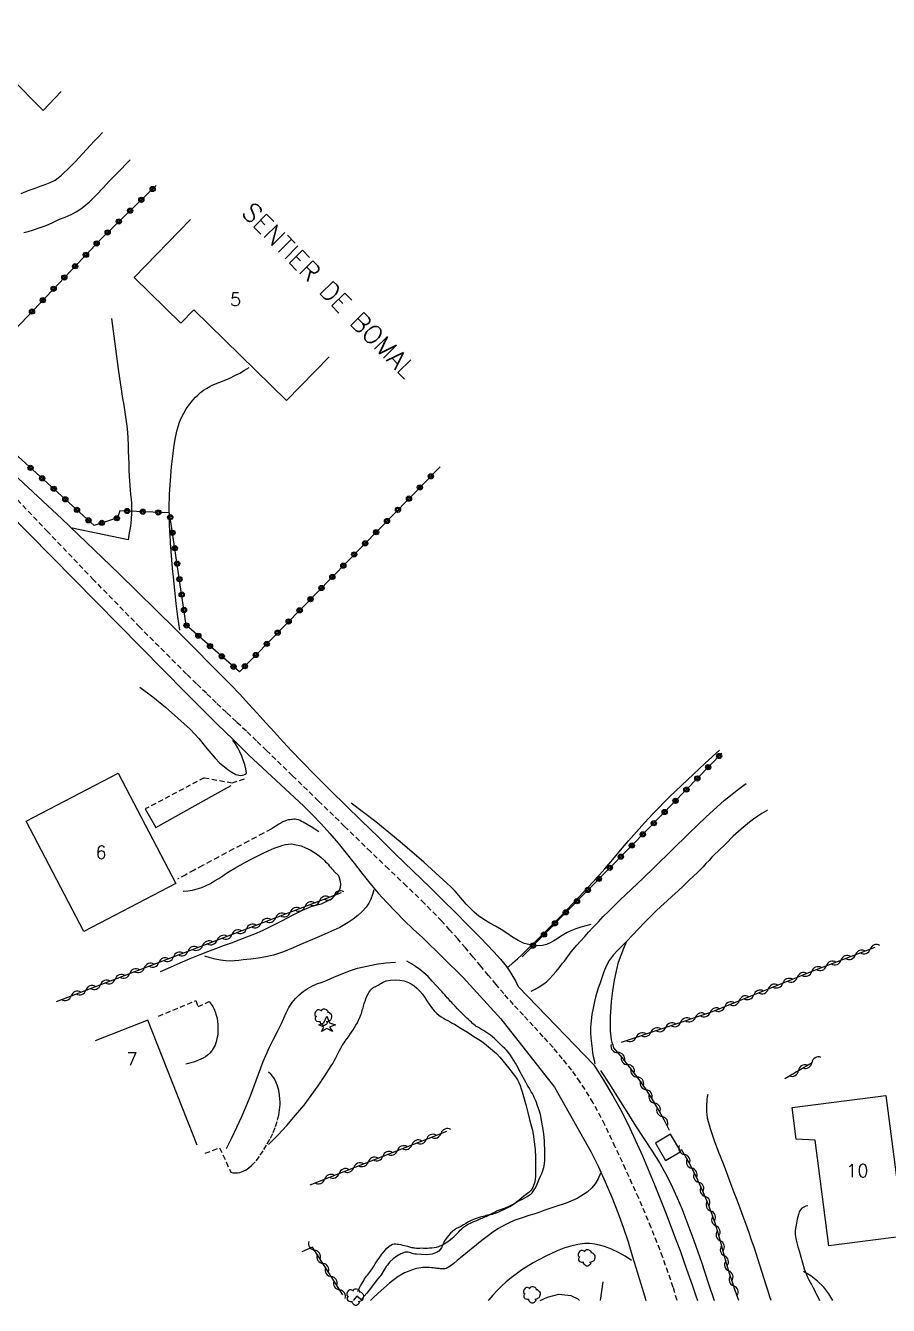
# Model space of a CAD drawing. Header units: millimetres. Extents: x 182998 to 184000, y 151998 to 153001.
# Drawn here: x 183396.8 to 183479.6, y 151999.5 to 152122.3 of the extents above; entities that cross this region are included whole.
import ezdxf
from ezdxf.enums import TextEntityAlignment as Align

# ---------------------------------------------------------------- set-up
doc = ezdxf.new("R2010")
doc.units = ezdxf.units.MM
doc.linetypes.add('DASHED', pattern=[0.75, 0.5, -0.25])
doc.layers.get('0').update_dxf_attribs({"linetype": 'CONTINUOUS'})
for name, color, linetype in [('W0001', 6, 'DASHED'), ('W0008', 7, 'CONTINUOUS'), ('W0017', 7, 'CONTINUOUS'), ('W0101', 7, 'CONTINUOUS'), ('W0105', 7, 'CONTINUOUS'), ('W0112', 1, 'DASHED'), ('W0211', 2, 'CONTINUOUS'), ('W0214', 2, 'CONTINUOUS'), ('W0300', 7, 'CONTINUOUS'), ('W0303', 7, 'CONTINUOUS'), ('W0310', 3, 'CONTINUOUS'), ('W0323', 7, 'CONTINUOUS'), ('W0330', 7, 'CONTINUOUS'), ('W0989', 7, 'CONTINUOUS'), ('W0991', 7, 'CONTINUOUS')]:
    doc.layers.add(name, color=color, linetype=linetype)
doc.styles.get("Standard").update_dxf_attribs({"font": 'romans.shx', "width": 0.85})

# ---------------------------------------------------------------- blocks, each defined once
blk = doc.blocks.new('T300')
for p, q in [((-0.8, 0.51), (-0.86, 0.34)), ((-0.86, 0.34), (-0.86, 0.17)), ((-0.86, 0.17), (-0.74, 0.06)), ((-0.69, 0.63), (-0.8, 0.51)), ((-0.8, -0.06), (-0.74, 0.06)), ((-0.74, 0.06), (-0.69, 0.11)), ((-0.57, 0.69), (-0.69, 0.63)), ((-0.46, 0.69), (-0.57, 0.69)), ((-0.29, 0.63), (-0.46, 0.69)), ((-0.29, 0.63), (-0.17, 0.74)), ((-0.23, 0.57), (-0.29, 0.63)), ((-0.17, 0.74), (-0.06, 0.8)), ((-0.06, 0.8), (0.06, 0.8)), ((0.06, 0.8), (0.23, 0.74)), ((0.23, 0.74), (0.34, 0.63)), ((0.34, 0.63), (0.4, 0.51)), ((0.46, 0.46), (0.34, 0.46)), ((0.4, 0.51), (0.4, 0.46)), ((0.57, 0.4), (0.46, 0.46)), ((0.57, 0.4), (0.69, 0.29)), ((0.69, 0.29), (0.74, 0.17)), ((0.74, 0.06), (0.69, -0.17)), ((0.74, 0.17), (0.74, 0.06)), ((-0.8, -0.17), (-0.8, -0.06)), ((-0.8, -0.23), (-0.8, -0.17)), ((-0.74, -0.34), (-0.8, -0.23)), ((-0.69, -0.4), (-0.74, -0.34)), ((-0.51, -0.46), (-0.69, -0.4)), ((-0.4, -0.46), (-0.51, -0.46)), ((-0.4, -0.46), (-0.34, -0.46)), ((-0.34, -0.46), (-0.34, -0.4)), ((-0.34, -0.51), (-0.34, -0.46)), ((-0.29, -0.63), (-0.34, -0.51)), ((-0.17, -0.74), (-0.29, -0.63)), ((-0.06, -0.8), (-0.17, -0.74)), ((0.06, -0.8), (-0.06, -0.8)), ((0.17, -0.74), (0.06, -0.8)), ((0.23, -0.69), (0.17, -0.74)), ((0.29, -0.46), (0.23, -0.46)), ((0.29, -0.63), (0.23, -0.69)), ((0.46, -0.4), (0.29, -0.46)), ((0.34, -0.51), (0.29, -0.63)), ((0.34, -0.51), (0.34, -0.46)), ((0.57, -0.34), (0.46, -0.4)), ((0.63, -0.29), (0.57, -0.34)), ((0.69, -0.17), (0.63, -0.29))]:
    blk.add_line(p, q)
blk = doc.blocks.new('T303')
for p, q in [((-0.77, 0), (-0.28, 0.21)), ((-0.28, -0.21), (-0.77, 0)), ((-0.28, 0.21), (0, 0.83)), ((0, 0.83), (0.28, 0.21)), ((0.28, 0.21), (0.83, 0)), ((0.83, 0), (0.28, -0.21)), ((-0.49, -0.63), (-0.28, -0.21)), ((0, -0.35), (-0.49, -0.63)), ((0.56, -0.63), (0, -0.35)), ((0.28, -0.21), (0.56, -0.63))]:
    blk.add_line(p, q)
blk = doc.blocks.new('t310o')
at = {"color": 0, "linetype": 'Continuous'}
for centre, start, end in [((-0.5, 0.38), 216.8699, 323.1304), ((0.5, -0.37), 36.8699, 143.1303)]:
    blk.add_arc(centre, 0.625, start, end, dxfattribs=at)
blk = doc.blocks.new('t323o')
at = {"color": 0, "linetype": 'Continuous'}
for radius in [0.25, 0.15]:
    blk.add_circle((0, 0), radius, dxfattribs=at)

msp = doc.modelspace()

# ---------------------------------------------------------------- linework, layer by layer
at = {"layer": 'W0001'}
msp.add_lwpolyline([(183459.31, 152000), (183458.94, 152001.24), (183457.94, 152004.13), (183456.83, 152006.98), (183455.63, 152009.8), (183454.37, 152012.59), (183453.38, 152014.72), (183452.37, 152016.86), (183451.26, 152018.95), (183450.02, 152020.96), (183449.2, 152022.1), (183448.32, 152023.2), (183447.41, 152024.27), (183446.47, 152025.31), (183445.51, 152026.34), (183444.56, 152027.36), (183443.61, 152028.39), (183442.69, 152029.44), (183441.95, 152030.31), (183441.21, 152031.19), (183440.48, 152032.07), (183439.75, 152032.95), (183439.01, 152033.82), (183438.27, 152034.69), (183437.51, 152035.54), (183436.74, 152036.39), (183435.07, 152038.1), (183433.36, 152039.76), (183431.63, 152041.4), (183429.91, 152043.05), (183427.41, 152045.49), (183424.91, 152047.92), (183422.41, 152050.35), (183419.91, 152052.78), (183418.95, 152053.69), (183417.99, 152054.61), (183417.03, 152055.52), (183416.07, 152056.43), (183415.1, 152057.34), (183414.15, 152058.26), (183413.19, 152059.18), (183412.25, 152060.1), (183407.76, 152064.6), (183403.33, 152069.15), (183398.94, 152073.74), (183394.56, 152078.34)], dxfattribs=at)
at = {"layer": 'W0008'}
for points in [[(183365.74, 152104.07), (183377.81, 152093.17), (183412.19, 152058.31)], [(183394.73, 152080.16), (183400.27, 152074.99), (183405.75, 152069.75), (183411.15, 152064.44), (183416.49, 152059.06), (183417.35, 152058.17), (183418.19, 152057.26), (183419.03, 152056.35), (183419.86, 152055.44), (183420.69, 152054.52), (183421.52, 152053.61), (183422.36, 152052.71), (183423.21, 152051.81), (183424.64, 152050.35), (183426.09, 152048.91), (183427.54, 152047.48), (183429, 152046.05), (183429.82, 152045.25), (183430.65, 152044.44), (183431.47, 152043.64), (183432.3, 152042.83), (183433.13, 152042.03), (183433.96, 152041.22), (183434.79, 152040.42), (183435.61, 152039.61), (183436.82, 152038.41), (183438.04, 152037.22), (183439.24, 152036.01), (183440.43, 152034.79), (183441.08, 152034.12), (183441.73, 152033.45), (183442.35, 152032.76), (183442.94, 152032.03), (183443.26, 152031.57), (183443.55, 152031.1), (183443.82, 152030.61), (183444.07, 152030.11)], [(183412.19, 152058.31), (183413.69, 152056.81), (183415.19, 152055.31), (183416.71, 152053.82), (183418.22, 152052.33), (183419.09, 152051.51), (183419.97, 152050.69), (183420.85, 152049.88), (183421.73, 152049.07), (183422.61, 152048.26), (183423.48, 152047.43), (183424.34, 152046.59), (183425.17, 152045.72), (183425.99, 152044.81), (183426.78, 152043.87), (183427.55, 152042.92), (183428.31, 152041.95), (183429.07, 152040.99), (183429.84, 152040.03), (183430.63, 152039.09), (183431.45, 152038.18), (183432.28, 152037.31), (183433.13, 152036.46), (183434, 152035.64), (183434.89, 152034.84)], [(183434.89, 152034.84), (183438.78, 152030.99), (183442.4, 152027.02), (183447.54, 152020.48), (183451.06, 152014.24)], [(183444.07, 152030.11), (183451.31, 152022.61)], [(183451.31, 152022.61), (183452.25, 152021.13), (183453.14, 152019.62), (183453.99, 152018.09), (183454.78, 152016.52), (183456, 152013.88), (183457.12, 152011.19), (183458.18, 152008.47), (183459.22, 152005.75), (183459.62, 152004.7), (183460, 152003.63), (183460.38, 152002.57), (183460.75, 152001.5), (183461.12, 152000.44), (183461.27, 152000)], [(183451.06, 152014.24), (183451.76, 152012.82), (183452.42, 152011.38), (183453.04, 152009.92), (183453.63, 152008.45), (183454.13, 152007.04), (183454.6, 152005.62), (183455.04, 152004.18), (183455.47, 152002.75), (183456.17, 152000.44), (183456.3, 152000)]]:
    msp.add_lwpolyline(points, dxfattribs=at)
at = {"layer": 'W0017'}
for points in [[(183396.39, 152106.23), (183397.06, 152106.49), (183397.73, 152106.74), (183398.21, 152106.91), (183398.69, 152107.08), (183399.17, 152107.27), (183399.63, 152107.51), (183399.94, 152107.73), (183400.23, 152107.98), (183400.51, 152108.24), (183400.78, 152108.5), (183401.17, 152108.88), (183401.55, 152109.26), (183401.92, 152109.65), (183402.29, 152110.05), (183402.65, 152110.44), (183403.02, 152110.84), (183403.39, 152111.23), (183403.76, 152111.62), (183404.19, 152112.06)], [(183400.04, 152103.74), (183400.61, 152103.95), (183401.17, 152104.21), (183401.71, 152104.5), (183402.22, 152104.84), (183402.94, 152105.43), (183403.6, 152106.08), (183404.23, 152106.76), (183404.86, 152107.43), (183405.4, 152107.97), (183405.93, 152108.51), (183406.46, 152109.06), (183406.84, 152109.44)], [(183396.62, 152102.47), (183397.04, 152102.57), (183397.45, 152102.69), (183398.11, 152102.91), (183398.77, 152103.16), (183399.41, 152103.44), (183400.04, 152103.74)], [(183405.05, 152094.21), (183405.27, 152092.51), (183405.49, 152090.82), (183405.72, 152089.12), (183405.96, 152087.43), (183406.03, 152086.99), (183406.11, 152086.55), (183406.18, 152086.11), (183406.26, 152085.67), (183406.33, 152085.23), (183406.4, 152084.79), (183406.46, 152084.35), (183406.52, 152083.9), (183406.57, 152083.3), (183406.61, 152082.7), (183406.63, 152082.1), (183406.65, 152081.49), (183406.67, 152080.89), (183406.69, 152080.29), (183406.71, 152079.69), (183406.74, 152079.08), (183406.76, 152078.65), (183406.8, 152078.21), (183406.84, 152077.77), (183406.88, 152077.34), (183406.92, 152076.9), (183406.95, 152076.46), (183406.96, 152076.02), (183406.96, 152075.58), (183406.92, 152074.93), (183406.85, 152074.28), (183406.75, 152073.64), (183406.63, 152072.99)], [(183411.61, 152064.32), (183411.42, 152065.59), (183411.25, 152066.86), (183411.11, 152068.14), (183410.98, 152069.41), (183410.9, 152070.24), (183410.83, 152071.06), (183410.77, 152071.89), (183410.71, 152072.71), (183410.66, 152073.54), (183410.62, 152074.37), (183410.6, 152075.2), (183410.59, 152076.03), (183410.62, 152077.35), (183410.69, 152078.68), (183410.8, 152080), (183410.95, 152081.31), (183411.05, 152082.06), (183411.17, 152082.8), (183411.33, 152083.54), (183411.56, 152084.26), (183411.75, 152084.71), (183411.97, 152085.13), (183412.22, 152085.54), (183412.49, 152085.94), (183412.68, 152086.19), (183412.88, 152086.43), (183413.09, 152086.66), (183413.32, 152086.88), (183413.59, 152087.11), (183413.87, 152087.33), (183414.17, 152087.52), (183414.48, 152087.71), (183414.71, 152087.83), (183414.95, 152087.93), (183415.19, 152088.03), (183415.44, 152088.12), (183415.68, 152088.21), (183415.93, 152088.3), (183416.17, 152088.4), (183416.4, 152088.5), (183416.88, 152088.74), (183417.34, 152088.99), (183417.8, 152089.25), (183418.25, 152089.52)], [(183406.63, 152072.99), (183401.28, 152074.1)], [(183445.31, 152029.69), (183445.69, 152029.87), (183446.07, 152030.08), (183446.43, 152030.31), (183446.77, 152030.57), (183447.1, 152030.88), (183447.4, 152031.22), (183447.69, 152031.57), (183447.98, 152031.92), (183448.15, 152032.14), (183448.32, 152032.35), (183448.49, 152032.57), (183448.65, 152032.79), (183448.82, 152033.01), (183448.98, 152033.23), (183449.15, 152033.45), (183449.33, 152033.66), (183449.69, 152034.09), (183450.06, 152034.51), (183450.44, 152034.93), (183450.81, 152035.34), (183451.28, 152035.84), (183451.76, 152036.34), (183452.23, 152036.83), (183452.72, 152037.32), (183453.81, 152038.4), (183454.92, 152039.47), (183456.04, 152040.53), (183457.15, 152041.59), (183458.8, 152043.2), (183460.44, 152044.82), (183462.1, 152046.42), (183463.82, 152047.96), (183464.43, 152048.46), (183465.06, 152048.95), (183465.7, 152049.43), (183465.95, 152049.6)], [(183467.99, 152047.07), (183467.87, 152046.99), (183467.45, 152046.73), (183467.04, 152046.46), (183466.63, 152046.19), (183466.24, 152045.89), (183465.46, 152045.23), (183464.7, 152044.54), (183463.97, 152043.82), (183463.24, 152043.11), (183462.94, 152042.82), (183462.65, 152042.52), (183462.37, 152042.22), (183462.08, 152041.92), (183461.8, 152041.62), (183461.51, 152041.33), (183461.22, 152041.03), (183460.92, 152040.74), (183460.41, 152040.25), (183459.89, 152039.76), (183459.37, 152039.28), (183458.84, 152038.8), (183458.32, 152038.32), (183457.79, 152037.84), (183457.28, 152037.35), (183456.76, 152036.85), (183456.18, 152036.27), (183455.61, 152035.67), (183455.04, 152035.06), (183454.48, 152034.46), (183454.05, 152034.02), (183453.6, 152033.58), (183453.17, 152033.12), (183452.8, 152032.61), (183452.51, 152032.08), (183452.28, 152031.52), (183452.08, 152030.95), (183451.89, 152030.38), (183451.74, 152029.96), (183451.6, 152029.54), (183451.47, 152029.11), (183451.37, 152028.67), (183451.24, 152028.06), (183451.13, 152027.44), (183451.05, 152026.82), (183451.01, 152026.19), (183451.01, 152025.67), (183451.03, 152025.16), (183451.08, 152024.64), (183451.15, 152024.13), (183451.2, 152023.77), (183451.26, 152023.41), (183451.34, 152023.05), (183451.42, 152022.7)], [(183430.21, 152039.39), (183430.09, 152038.95), (183429.93, 152038.52), (183429.72, 152038.11), (183429.47, 152037.74), (183429.09, 152037.31), (183428.67, 152036.93), (183428.22, 152036.59), (183427.76, 152036.27), (183426.94, 152035.8), (183426.08, 152035.39), (183425.21, 152035.02), (183424.34, 152034.65), (183423.41, 152034.24), (183422.48, 152033.83), (183421.54, 152033.45), (183420.57, 152033.13), (183419.85, 152032.96), (183419.13, 152032.84), (183418.4, 152032.75), (183417.67, 152032.67), (183417.26, 152032.62), (183416.85, 152032.58), (183416.44, 152032.57), (183416.02, 152032.58), (183415.51, 152032.65), (183415, 152032.75), (183414.5, 152032.88), (183414.01, 152033.05)], [(183416.08, 152014.57), (183416.59, 152015.59), (183417.08, 152016.62), (183417.55, 152017.65), (183418.01, 152018.7), (183418.25, 152019.3), (183418.48, 152019.9), (183418.71, 152020.5), (183418.92, 152021.11), (183419.14, 152021.72), (183419.37, 152022.32), (183419.6, 152022.92), (183419.85, 152023.52), (183420.2, 152024.29), (183420.57, 152025.06), (183420.96, 152025.82), (183421.34, 152026.58), (183421.58, 152027.09), (183421.81, 152027.6), (183422.07, 152028.11), (183422.39, 152028.59), (183422.7, 152028.96), (183423.05, 152029.31), (183423.42, 152029.63), (183423.82, 152029.91), (183424.27, 152030.17), (183424.75, 152030.37), (183425.24, 152030.55), (183425.72, 152030.74), (183426.44, 152031.04), (183427.16, 152031.35), (183427.89, 152031.63), (183428.64, 152031.87), (183429.54, 152032.09), (183430.44, 152032.26), (183431.36, 152032.39), (183432.28, 152032.47)], [(183468.34, 152000), (183468.22, 152000.34), (183468.03, 152000.88), (183467.84, 152001.48), (183467.65, 152002.08), (183467.46, 152002.69), (183467.27, 152003.29), (183467.08, 152003.9), (183466.89, 152004.5), (183466.69, 152005.1), (183466.49, 152005.7), (183466.21, 152006.49), (183465.93, 152007.28), (183465.64, 152008.06), (183465.35, 152008.85), (183465.06, 152009.63), (183464.76, 152010.41), (183464.47, 152011.2), (183464.18, 152011.98), (183463.75, 152013.1), (183463.32, 152014.21), (183462.9, 152015.33), (183462.52, 152016.47), (183462.42, 152016.81), (183462.32, 152017.15), (183462.24, 152017.5), (183462.19, 152017.85), (183462.17, 152018.09), (183462.16, 152018.34), (183462.16, 152018.58), (183462.17, 152018.83), (183462.18, 152019.07), (183462.2, 152019.32), (183462.24, 152019.56), (183462.28, 152019.8)], [(183451.97, 152012.2), (183451.74, 152011.68), (183451.45, 152011.2), (183451.09, 152010.76), (183450.68, 152010.38), (183449.71, 152009.77), (183448.65, 152009.33), (183447.57, 152008.99), (183446.52, 152008.62), (183446.05, 152008.44), (183445.57, 152008.29), (183445.09, 152008.14), (183444.62, 152007.99), (183444.14, 152007.83), (183443.66, 152007.66), (183443.2, 152007.46), (183442.74, 152007.24), (183442.17, 152006.91), (183441.62, 152006.54), (183441.09, 152006.15), (183440.58, 152005.74), (183440.07, 152005.33), (183439.56, 152004.91), (183439.05, 152004.5), (183438.53, 152004.1), (183438.21, 152003.83), (183437.89, 152003.54), (183437.54, 152003.28), (183437.15, 152003.08), (183437.01, 152003.05), (183436.86, 152003.04), (183436.72, 152003.05), (183436.57, 152003.05), (183436.47, 152003.06), (183436.37, 152003.07), (183436.26, 152003.08), (183436.16, 152003.09), (183436.06, 152003.1), (183435.95, 152003.12), (183435.85, 152003.13), (183435.75, 152003.14), (183435.54, 152003.15), (183435.32, 152003.16), (183435.11, 152003.17), (183434.89, 152003.16), (183434.71, 152003.14), (183434.53, 152003.11), (183434.35, 152003.07), (183434.18, 152003.03), (183433.83, 152002.91), (183433.49, 152002.79), (183433.15, 152002.64), (183432.83, 152002.47), (183432.54, 152002.29), (183432.26, 152002.08), (183431.99, 152001.87), (183431.73, 152001.65), (183431.18, 152001.18), (183430.64, 152000.71), (183430.12, 152000.22), (183429.89, 152000)], [(183471.86, 152009.09), (183471.66, 152009.04), (183471.47, 152008.96), (183471.29, 152008.85), (183471.15, 152008.7), (183471.02, 152008.49), (183470.94, 152008.26), (183470.89, 152008.02), (183470.84, 152007.79), (183470.76, 152007.43), (183470.7, 152007.07), (183470.65, 152006.7), (183470.65, 152006.33), (183470.7, 152005.93), (183470.79, 152005.53), (183470.9, 152005.15), (183471.01, 152004.76), (183471.17, 152004.19), (183471.33, 152003.61), (183471.51, 152003.04), (183471.73, 152002.48), (183471.83, 152002.23), (183471.95, 152001.99), (183472.07, 152001.75), (183472.2, 152001.52), (183472.33, 152001.29), (183472.45, 152001.05), (183472.57, 152000.82), (183472.69, 152000.58), (183472.83, 152000.28), (183472.96, 152000)], [(183454.92, 152003.83), (183454.32, 152004.24), (183453.68, 152004.61), (183453.02, 152004.92), (183452.33, 152005.17), (183451.87, 152005.3), (183451.41, 152005.4), (183450.94, 152005.45), (183450.46, 152005.45), (183449.77, 152005.37), (183449.1, 152005.22), (183448.45, 152005.01), (183447.81, 152004.76), (183446.64, 152004.23), (183445.51, 152003.62), (183444.42, 152002.93), (183443.38, 152002.17), (183442.91, 152001.79), (183442.47, 152001.37), (183442.05, 152000.94), (183441.64, 152000.5), (183441.24, 152000.05), (183441.19, 152000)]]:
    msp.add_lwpolyline(points, dxfattribs=at)
at = {"layer": 'W0101'}
for points in [[(183398.5, 152114.18), (183392.13, 152120.57), (183393.82, 152122.33)], [(183400.22, 152115.99), (183398.5, 152114.18)], [(183412.63, 152103.71), (183407.21, 152098.16), (183411.7, 152093.76), (183412.95, 152095.04), (183421.84, 152086.35), (183425.94, 152090.54)], [(183413.26, 152014.9), (183408.53, 152026.9), (183403.48, 152024.9)], [(183428.59, 152000.41), (183428.22, 152000)], [(183429.08, 152000), (183428.59, 152000.41)]]:
    msp.add_lwpolyline(points, dxfattribs=at)
for points in [[(183405.69, 152050.6), (183411.23, 152040.02), (183402.4, 152035.4), (183396.86, 152045.98), (183405.69, 152050.6)], [(183473.87, 152005.24), (183472.54, 152015.39), (183470.73, 152015.48), (183470.34, 152018.5), (183479.33, 152019.68), (183481.1, 152006.18), (183473.87, 152005.24)]]:
    msp.add_lwpolyline(points, close=True, dxfattribs=at)
at = {"layer": 'W0105'}
msp.add_lwpolyline([(183408.28, 152047.16), (183409.3, 152045.39), (183414.95, 152048.56), (183416.52, 152049.41)], dxfattribs=at)
msp.add_lwpolyline([(183458.69, 152015.95), (183457.23, 152015.09), (183458.21, 152013.43), (183459.67, 152014.28), (183458.69, 152015.95)], close=True, dxfattribs=at)
at = {"layer": 'W0112'}
for points in [[(183413.93, 152050.16), (183408.28, 152047.16)], [(183413.93, 152050.16), (183416.63, 152049.66), (183418, 152050.13)], [(183424.92, 152044.95), (183424.56, 152045.21), (183424.19, 152045.45), (183423.82, 152045.68), (183423.43, 152045.89), (183423.28, 152045.97), (183423.13, 152046.05), (183422.97, 152046.12), (183422.8, 152046.16), (183422.67, 152046.18), (183422.55, 152046.17), (183422.42, 152046.15), (183422.3, 152046.14), (183422.2, 152046.13), (183422.09, 152046.12), (183421.99, 152046.11), (183421.89, 152046.08), (183421.68, 152046), (183421.48, 152045.91), (183421.28, 152045.8), (183421.1, 152045.69), (183420.91, 152045.57), (183420.72, 152045.45), (183420.54, 152045.34), (183420.35, 152045.23), (183419.63, 152044.84), (183418.91, 152044.46), (183418.19, 152044.08), (183417.47, 152043.7), (183416.75, 152043.32), (183416.03, 152042.94), (183415.31, 152042.55), (183414.59, 152042.17), (183413.78, 152041.73), (183412.97, 152041.29), (183412.17, 152040.85), (183411.37, 152040.41)], [(183409.55, 152027.29), (183413.13, 152028.78), (183413.35, 152028.2), (183414.42, 152028.67)], [(183414.42, 152028.67), (183414.6, 152028.44), (183414.75, 152028.2), (183414.89, 152027.94), (183415, 152027.68), (183415.1, 152027.38), (183415.17, 152027.08), (183415.22, 152026.78), (183415.25, 152026.47), (183415.26, 152026.18), (183415.26, 152025.9), (183415.23, 152025.62), (183415.2, 152025.34), (183415.16, 152025.13), (183415.11, 152024.92), (183415.05, 152024.71), (183414.98, 152024.51), (183414.9, 152024.34), (183414.8, 152024.18), (183414.7, 152024.03), (183414.59, 152023.88), (183414.47, 152023.74), (183414.35, 152023.61), (183414.21, 152023.49), (183414.07, 152023.38), (183413.85, 152023.25), (183413.62, 152023.15), (183413.39, 152023.06), (183413.16, 152022.97), (183412.91, 152022.88), (183412.67, 152022.8), (183412.42, 152022.73), (183412.17, 152022.67)], [(183416.49, 152012.31), (183416.7, 152012.26), (183416.92, 152012.23), (183417.13, 152012.24), (183417.35, 152012.28), (183417.66, 152012.39), (183417.95, 152012.54), (183418.22, 152012.73), (183418.47, 152012.94), (183418.93, 152013.41), (183419.32, 152013.93), (183419.66, 152014.48), (183419.99, 152015.04), (183420.29, 152015.58), (183420.56, 152016.13), (183420.79, 152016.7), (183420.98, 152017.29), (183421.04, 152017.54), (183421.1, 152017.79), (183421.14, 152018.04), (183421.17, 152018.29), (183421.2, 152018.54), (183421.21, 152018.8), (183421.21, 152019.05), (183421.2, 152019.31), (183421.16, 152019.74), (183421.09, 152020.16), (183420.98, 152020.58), (183420.82, 152020.99), (183420.68, 152021.25), (183420.51, 152021.49), (183420.32, 152021.72), (183420.1, 152021.92)], [(183414.03, 152014.12), (183415.42, 152014.65), (183416.49, 152012.31)]]:
    msp.add_lwpolyline(points, dxfattribs=at)
at = {"layer": 'W0211'}
for points in [[(183407.76, 152058.86), (183409.01, 152057.91), (183410.23, 152056.92), (183411.42, 152055.88), (183412.58, 152054.81), (183413.01, 152054.38), (183413.41, 152053.92), (183413.8, 152053.45), (183414.18, 152052.97), (183414.57, 152052.5), (183414.98, 152052.04), (183415.41, 152051.6), (183415.88, 152051.21), (183416.22, 152050.94), (183416.58, 152050.68), (183416.98, 152050.48), (183417.43, 152050.38), (183417.59, 152050.39), (183417.74, 152050.43), (183417.88, 152050.5), (183418, 152050.6)], [(183451.04, 152036.06), (183450.54, 152035.95), (183450.06, 152035.81), (183449.58, 152035.66), (183449.11, 152035.48), (183448.76, 152035.32), (183448.44, 152035.13), (183448.12, 152034.92), (183447.81, 152034.71), (183447.48, 152034.51), (183447.14, 152034.32), (183446.78, 152034.17), (183446.41, 152034.07), (183445.96, 152034.03), (183445.51, 152034.06), (183445.07, 152034.14), (183444.64, 152034.26), (183444.05, 152034.53), (183443.5, 152034.87), (183442.97, 152035.24), (183442.44, 152035.59), (183441.89, 152035.9), (183441.33, 152036.21), (183440.78, 152036.54), (183440.26, 152036.91), (183439.85, 152037.27), (183439.45, 152037.65), (183439.08, 152038.04), (183438.72, 152038.45), (183438.36, 152038.86), (183438, 152039.27), (183437.62, 152039.67), (183437.23, 152040.05), (183435.01, 152042.06), (183432.74, 152044.02), (183430.41, 152045.91), (183428.03, 152047.73)], [(183411.92, 152039.28), (183412.37, 152039.31), (183412.83, 152039.38), (183413.27, 152039.49), (183413.71, 152039.63), (183414.13, 152039.82), (183414.54, 152040.02), (183414.94, 152040.26), (183415.33, 152040.5), (183415.71, 152040.75), (183416.09, 152041), (183416.48, 152041.25), (183416.88, 152041.48), (183417.39, 152041.77), (183417.91, 152042.06), (183418.44, 152042.34), (183418.97, 152042.61), (183419.52, 152042.88), (183420.08, 152043.15), (183420.64, 152043.4), (183421.23, 152043.6), (183421.49, 152043.68), (183421.75, 152043.75), (183422.03, 152043.79), (183422.3, 152043.8), (183422.77, 152043.73), (183423.23, 152043.61), (183423.67, 152043.44), (183424.09, 152043.24), (183424.47, 152043.03), (183424.82, 152042.78), (183425.15, 152042.51), (183425.47, 152042.23), (183425.59, 152042.1), (183425.71, 152041.98), (183425.83, 152041.85), (183425.94, 152041.71), (183426.05, 152041.58), (183426.15, 152041.44), (183426.27, 152041.31), (183426.38, 152041.18), (183426.44, 152041.12), (183426.5, 152041.06), (183426.57, 152041.01), (183426.63, 152040.96), (183426.7, 152040.9), (183426.76, 152040.83), (183426.81, 152040.76), (183426.85, 152040.68), (183426.96, 152040.34), (183427.02, 152039.98), (183426.99, 152039.61), (183426.85, 152039.25), (183426.12, 152038.5), (183425.15, 152038.04), (183424.18, 152037.76), (183423.32, 152037.43), (183422.37, 152036.93), (183421.42, 152036.43), (183420.47, 152035.94), (183419.49, 152035.48), (183418.76, 152035.16), (183418.01, 152034.86), (183417.26, 152034.57), (183416.51, 152034.29), (183415.76, 152034.02), (183415.01, 152033.74), (183414.26, 152033.46), (183413.52, 152033.16), (183412.56, 152032.77), (183411.61, 152032.36), (183410.66, 152031.95), (183409.71, 152031.54)], [(183453.24, 152024.24), (183453.16, 152024.49), (183453.09, 152024.75), (183453.03, 152025.02), (183452.99, 152025.28), (183452.96, 152025.58), (183452.93, 152025.87), (183452.92, 152026.16), (183452.91, 152026.45), (183452.91, 152026.75), (183452.91, 152027.04), (183452.92, 152027.33), (183452.94, 152027.63), (183453.01, 152028.67), (183453.13, 152029.7), (183453.29, 152030.74), (183453.51, 152031.76), (183453.7, 152032.45), (183453.93, 152033.13), (183454.19, 152033.8), (183454.48, 152034.46)], [(183420.1, 152014.95), (183421, 152015.86), (183421.87, 152016.8), (183422.71, 152017.77), (183423.52, 152018.75), (183424.21, 152019.66), (183424.88, 152020.59), (183425.52, 152021.54), (183426.13, 152022.5), (183426.27, 152022.74), (183426.41, 152022.98), (183426.53, 152023.23), (183426.66, 152023.48), (183426.78, 152023.73), (183426.91, 152023.97), (183427.04, 152024.22), (183427.18, 152024.46), (183427.27, 152024.6), (183427.36, 152024.73), (183427.45, 152024.87), (183427.55, 152025), (183427.64, 152025.13), (183427.74, 152025.26), (183427.83, 152025.4), (183427.92, 152025.53), (183428.07, 152025.75), (183428.22, 152025.97), (183428.37, 152026.19), (183428.5, 152026.41), (183428.63, 152026.65), (183428.75, 152026.9), (183428.87, 152027.15), (183428.97, 152027.4), (183429.02, 152027.54), (183429.06, 152027.67), (183429.1, 152027.81), (183429.14, 152027.94), (183429.18, 152028.08), (183429.22, 152028.21), (183429.26, 152028.35), (183429.3, 152028.48), (183429.38, 152028.72), (183429.46, 152028.95), (183429.55, 152029.19), (183429.66, 152029.42), (183429.74, 152029.56), (183429.83, 152029.69), (183429.93, 152029.82), (183430.04, 152029.94), (183430.1, 152029.98), (183430.15, 152030.02), (183430.21, 152030.05), (183430.27, 152030.08), (183430.33, 152030.1), (183430.39, 152030.13), (183430.45, 152030.16), (183430.51, 152030.19), (183430.62, 152030.25), (183430.73, 152030.31), (183430.83, 152030.38), (183430.94, 152030.45), (183431.04, 152030.51), (183431.16, 152030.57), (183431.27, 152030.62), (183431.39, 152030.66), (183431.82, 152030.74), (183432.26, 152030.76), (183432.7, 152030.74), (183433.13, 152030.66), (183433.46, 152030.54), (183433.78, 152030.38), (183434.07, 152030.18), (183434.34, 152029.97), (183434.62, 152029.69), (183434.87, 152029.39), (183435.1, 152029.07), (183435.31, 152028.74), (183435.52, 152028.42), (183435.75, 152028.1), (183435.99, 152027.79), (183436.27, 152027.52), (183436.46, 152027.36), (183436.67, 152027.22), (183436.88, 152027.09), (183437.09, 152026.97), (183437.31, 152026.85), (183437.52, 152026.74), (183437.74, 152026.62), (183437.95, 152026.5), (183438.58, 152026.11), (183439.2, 152025.73), (183439.82, 152025.34), (183440.43, 152024.93), (183440.83, 152024.64), (183441.22, 152024.34), (183441.61, 152024.02), (183441.97, 152023.69), (183442.29, 152023.35), (183442.59, 152023), (183442.87, 152022.64), (183443.16, 152022.28), (183443.37, 152022.02), (183443.59, 152021.75), (183443.8, 152021.47), (183443.98, 152021.18), (183444.13, 152020.9), (183444.25, 152020.61), (183444.35, 152020.32), (183444.45, 152020.02), (183444.65, 152019.36), (183444.82, 152018.69), (183444.98, 152018.02), (183445.14, 152017.35), (183445.24, 152017), (183445.34, 152016.65), (183445.43, 152016.3), (183445.5, 152015.95), (183445.6, 152015.22), (183445.68, 152014.49), (183445.72, 152013.76), (183445.72, 152013.03), (183445.72, 152012.49), (183445.72, 152011.94), (183445.65, 152011.38), (183445.47, 152010.85), (183445.3, 152010.59), (183445.07, 152010.37), (183444.82, 152010.18), (183444.59, 152010), (183444.38, 152009.81), (183444.16, 152009.62), (183443.94, 152009.45), (183443.71, 152009.28), (183443.52, 152009.15), (183443.32, 152009.03), (183443.11, 152008.92), (183442.91, 152008.81), (183442.65, 152008.68), (183442.38, 152008.56), (183442.11, 152008.44), (183441.84, 152008.34), (183441.7, 152008.3), (183441.56, 152008.26), (183441.41, 152008.23), (183441.27, 152008.2), (183441.13, 152008.17), (183440.99, 152008.14), (183440.85, 152008.1), (183440.71, 152008.07), (183440.41, 152007.98), (183440.12, 152007.89), (183439.83, 152007.8), (183439.55, 152007.68), (183439.29, 152007.55), (183439.05, 152007.4), (183438.8, 152007.25), (183438.56, 152007.1), (183438.36, 152006.99), (183438.15, 152006.89), (183437.95, 152006.77), (183437.76, 152006.63), (183437.57, 152006.46), (183437.4, 152006.27), (183437.25, 152006.07), (183437.1, 152005.86), (183437, 152005.71), (183436.92, 152005.55), (183436.84, 152005.38), (183436.77, 152005.22), (183436.69, 152005.05), (183436.58, 152004.89), (183436.45, 152004.74), (183436.3, 152004.62), (183435.81, 152004.43), (183435.28, 152004.37), (183434.77, 152004.4), (183434.29, 152004.43), (183434.15, 152004.45), (183434.02, 152004.48), (183433.89, 152004.52), (183433.76, 152004.56), (183433.63, 152004.6), (183433.5, 152004.63), (183433.35, 152004.64), (183433.21, 152004.62), (183432.79, 152004.48), (183432.41, 152004.25), (183432.07, 152003.98), (183431.75, 152003.69), (183431.62, 152003.55), (183431.51, 152003.4), (183431.4, 152003.25), (183431.3, 152003.09), (183431.2, 152002.94), (183431.11, 152002.78), (183431.01, 152002.62), (183430.9, 152002.47), (183430.45, 152001.88), (183430, 152001.29), (183429.53, 152000.71), (183429.05, 152000.14)], [(183474.24, 152000), (183473.88, 152000.63), (183473.37, 152001.28), (183472.79, 152001.86), (183472.14, 152002.35), (183471.44, 152002.77)], [(183446.18, 152000), (183446.86, 152000.3), (183447.97, 152000.59), (183449.11, 152000.49), (183449.8, 152000.14), (183449.94, 152000)]]:
    msp.add_lwpolyline(points, dxfattribs=at)
at = {"layer": 'W0214'}
for points in [[(183418, 152050.6), (183417.92, 152051.01), (183417.82, 152051.43), (183417.69, 152051.83), (183417.54, 152052.22), (183417.36, 152052.63), (183417.15, 152053.02), (183416.93, 152053.4), (183416.68, 152053.77)], [(183451.97, 152022.06), (183452.82, 152020.74), (183453.66, 152019.42), (183454.5, 152018.1), (183455.33, 152016.77), (183456.12, 152015.55), (183456.91, 152014.34), (183457.68, 152013.11), (183458.39, 152011.84), (183458.88, 152010.85), (183459.33, 152009.84), (183459.75, 152008.82), (183460.15, 152007.79), (183460.92, 152005.74), (183461.64, 152003.66), (183462.33, 152001.58), (183462.86, 152000)]]:
    msp.add_lwpolyline(points, dxfattribs=at)
at = {"layer": 'W0300'}
for points in [[(183428.67, 152000.85), (183428.79, 152001.14), (183428.93, 152001.4), (183429.09, 152001.66), (183429.25, 152001.92), (183429.33, 152002.06), (183429.42, 152002.19), (183429.51, 152002.32), (183429.61, 152002.44), (183429.71, 152002.56), (183429.8, 152002.69), (183429.9, 152002.81), (183429.99, 152002.94), (183430.12, 152003.13), (183430.23, 152003.32), (183430.35, 152003.51), (183430.47, 152003.7), (183430.59, 152003.89), (183430.71, 152004.07), (183430.84, 152004.25), (183430.98, 152004.43), (183431.2, 152004.7), (183431.42, 152004.97), (183431.69, 152005.21), (183432, 152005.39), (183432.15, 152005.43), (183432.31, 152005.43), (183432.46, 152005.41), (183432.61, 152005.39), (183432.79, 152005.36), (183432.97, 152005.32), (183433.15, 152005.27), (183433.32, 152005.23), (183433.43, 152005.2), (183433.53, 152005.18), (183433.63, 152005.15), (183433.73, 152005.12), (183433.84, 152005.09), (183433.94, 152005.07), (183434.04, 152005.05), (183434.15, 152005.04), (183434.31, 152005.03), (183434.47, 152005.03), (183434.63, 152005.03), (183434.78, 152005.04), (183434.98, 152005.03), (183435.17, 152005.03), (183435.36, 152005.03), (183435.55, 152005.04), (183435.78, 152005.05), (183436, 152005.07), (183436.22, 152005.11), (183436.44, 152005.17), (183436.79, 152005.33), (183437.12, 152005.53), (183437.43, 152005.75), (183437.73, 152005.97), (183437.9, 152006.11), (183438.06, 152006.26), (183438.21, 152006.42), (183438.36, 152006.57), (183438.5, 152006.73), (183438.66, 152006.88), (183438.82, 152007.03), (183439, 152007.16), (183439.26, 152007.31), (183439.54, 152007.44), (183439.82, 152007.56), (183440.1, 152007.68), (183440.23, 152007.74), (183440.35, 152007.79), (183440.48, 152007.85), (183440.61, 152007.9), (183440.74, 152007.95), (183440.87, 152008.01), (183440.99, 152008.06), (183441.12, 152008.12), (183441.24, 152008.18), (183441.36, 152008.24), (183441.48, 152008.31), (183441.6, 152008.37), (183441.72, 152008.44), (183441.84, 152008.5), (183441.96, 152008.56), (183442.08, 152008.62), (183442.18, 152008.66), (183442.27, 152008.69), (183442.37, 152008.72), (183442.47, 152008.76), (183442.57, 152008.79), (183442.66, 152008.82), (183442.76, 152008.85), (183442.85, 152008.89), (183443.21, 152009.06), (183443.57, 152009.24), (183443.91, 152009.42), (183444.26, 152009.61), (183444.48, 152009.73), (183444.69, 152009.84), (183444.91, 152009.97), (183445.11, 152010.11), (183445.21, 152010.17), (183445.3, 152010.24), (183445.39, 152010.32), (183445.47, 152010.41), (183445.66, 152010.7), (183445.81, 152011.01), (183445.95, 152011.33), (183446.08, 152011.65), (183446.2, 152011.92), (183446.33, 152012.18), (183446.44, 152012.46), (183446.52, 152012.75), (183446.58, 152013.11), (183446.61, 152013.48), (183446.63, 152013.85), (183446.63, 152014.21), (183446.62, 152014.58), (183446.6, 152014.94), (183446.57, 152015.31), (183446.55, 152015.67), (183446.49, 152016.22), (183446.41, 152016.77), (183446.31, 152017.31), (183446.19, 152017.85), (183446.07, 152018.26), (183445.93, 152018.67), (183445.78, 152019.08), (183445.61, 152019.47), (183445.52, 152019.66), (183445.42, 152019.85), (183445.32, 152020.03), (183445.21, 152020.21), (183445.1, 152020.39), (183444.99, 152020.57), (183444.89, 152020.75), (183444.78, 152020.93), (183444.66, 152021.16), (183444.53, 152021.39), (183444.41, 152021.63), (183444.29, 152021.86), (183444.17, 152022.09), (183444.05, 152022.32), (183443.92, 152022.55), (183443.79, 152022.78), (183443.64, 152023.03), (183443.49, 152023.28), (183443.33, 152023.53), (183443.16, 152023.77), (183442.97, 152023.98), (183442.77, 152024.18), (183442.56, 152024.37), (183442.36, 152024.57), (183442.17, 152024.76), (183441.98, 152024.95), (183441.79, 152025.13), (183441.59, 152025.31), (183441.41, 152025.45), (183441.22, 152025.58), (183441.03, 152025.71), (183440.84, 152025.83), (183440.74, 152025.9), (183440.64, 152025.95), (183440.54, 152026.01), (183440.44, 152026.07), (183440.34, 152026.12), (183440.24, 152026.18), (183440.14, 152026.24), (183440.04, 152026.3), (183439.92, 152026.39), (183439.8, 152026.49), (183439.69, 152026.59), (183439.58, 152026.69), (183439.43, 152026.82), (183439.28, 152026.95), (183439.14, 152027.08), (183439, 152027.21), (183438.74, 152027.46), (183438.5, 152027.72), (183438.25, 152027.97), (183438.01, 152028.23), (183437.9, 152028.35), (183437.79, 152028.46), (183437.68, 152028.58), (183437.58, 152028.7), (183437.47, 152028.82), (183437.36, 152028.93), (183437.26, 152029.05), (183437.15, 152029.17), (183437.01, 152029.33), (183436.86, 152029.49), (183436.72, 152029.64), (183436.57, 152029.8), (183436.19, 152030.22), (183435.81, 152030.65), (183435.42, 152031.07), (183435, 152031.45), (183434.62, 152031.76), (183434.22, 152032.05), (183433.81, 152032.31), (183433.38, 152032.56)], [(183452.19, 152001.79), (183451.92, 152000)]]:
    msp.add_lwpolyline(points, dxfattribs=at)
at = {"layer": 'W0310'}
for points in [[(183399.78, 152028.68), (183427.12, 152039.14)], [(183453.96, 152024.79), (183462.55, 152027.65), (183472.44, 152031.65), (183478.31, 152033.89)], [(183458.58, 152016.3), (183458.06, 152017.34), (183457.5, 152018.35), (183456.9, 152019.35), (183456.27, 152020.33), (183455.56, 152021.34), (183454.82, 152022.33), (183454.05, 152023.3), (183453.24, 152024.24)], [(183469.66, 152021.29), (183472.28, 152022.83)], [(183424.09, 152011.1), (183437.21, 152016.25)], [(183465.24, 152000), (183465.15, 152000.24), (183464.89, 152000.94), (183464.65, 152001.65), (183464.34, 152002.58), (183464.06, 152003.53), (183463.79, 152004.47), (183463.53, 152005.42), (183463.27, 152006.37), (183462.98, 152007.31), (183462.67, 152008.25), (183462.33, 152009.17), (183461.76, 152010.54), (183461.14, 152011.88), (183460.47, 152013.2), (183459.74, 152014.49)], [(183427.24, 152000.55), (183424.34, 152005.12), (183423.29, 152004.66)]]:
    msp.add_lwpolyline(points, dxfattribs=at)
at = {"layer": 'W0323'}
for points in [[(183409.33, 152106.98), (183404.15, 152101.97), (183389.16, 152086.19)], [(183436.58, 152080), (183417.32, 152060.32), (183412.22, 152064.79), (183410.62, 152075.56), (183405.85, 152075.78), (183405.63, 152075.09), (183403.38, 152074.37), (183389.49, 152086.93)], [(183444.43, 152032.97), (183456.67, 152045.38), (183463.61, 152052.51)]]:
    msp.add_lwpolyline(points, dxfattribs=at)
at = {"layer": 'W0330'}
msp.add_lwpolyline([(183443.1, 152031.98), (183443.56, 152032.38), (183444.01, 152032.79), (183444.45, 152033.21), (183444.89, 152033.63), (183446.4, 152035.12), (183447.89, 152036.62), (183449.36, 152038.15), (183450.81, 152039.69), (183451.6, 152040.55), (183452.37, 152041.43), (183453.13, 152042.32), (183453.88, 152043.21), (183454.64, 152044.09), (183455.4, 152044.97), (183456.18, 152045.84), (183456.98, 152046.69), (183458.62, 152048.34), (183460.29, 152049.96), (183461.99, 152051.54), (183463.37, 152052.8)], dxfattribs=at)

# ---------------------------------------------------------------- block references
at = {"layer": 'W0300'}
for p in [(183425.42, 152027.18), (183450.68, 152004.1), (183428.48, 152000.33), (183445.42, 152000.55)]:
    msp.add_blockref('T300', p, dxfattribs=at)
at = {"layer": 'W0303'}
msp.add_blockref('T303', (183425.69, 152026.44), dxfattribs=at)
at = {"layer": 'W0310'}
for p, rotation in [((183425, 152038.33), 20.92883314169033), ((183426.4, 152038.86), 20.92883314169033), ((183420.8, 152036.72), 20.92883314169033), ((183422.2, 152037.26), 20.92883314169033), ((183423.6, 152037.79), 20.92883314169033), ((183418, 152035.65), 20.92883314169033), ((183419.4, 152036.19), 20.92883314169033), ((183415.19, 152034.58), 20.92883314169033), ((183416.6, 152035.11), 20.92883314169033), ((183410.99, 152032.97), 20.92883314169033), ((183412.39, 152033.51), 20.92883314169033), ((183413.79, 152034.04), 20.92883314169033), ((183476.43, 152033.17), 20.87625900414105), ((183477.84, 152033.71), 20.87625900414105), ((183408.19, 152031.9), 20.92883314169033), ((183409.59, 152032.43), 20.92883314169033), ((183473.63, 152032.1), 20.87625900414105), ((183475.03, 152032.64), 20.87625900414105), ((183405.39, 152030.83), 20.92883314169033), ((183406.79, 152031.36), 20.92883314169033), ((183469.45, 152030.44), 21.99671955752274), ((183470.84, 152031), 21.99671955752274), ((183472.23, 152031.56), 21.99671955752274), ((183401.18, 152029.22), 20.92883314169033), ((183402.59, 152029.76), 20.92883314169033), ((183403.99, 152030.29), 20.92883314169033), ((183466.67, 152029.32), 21.99671955752274), ((183468.06, 152029.88), 21.99671955752274), ((183463.89, 152028.19), 21.99671955752274), ((183465.28, 152028.76), 21.99671955752274), ((183461.07, 152027.16), 18.43790743344008), ((183462.49, 152027.64), 18.43790743344008), ((183456.8, 152025.74), 18.43790743344008), ((183458.22, 152026.21), 18.43790743344008), ((183459.65, 152026.69), 18.43790743344008), ((183455.38, 152025.26), 18.43790743344008), ((183453.63, 152023.79), 130.7095776808436), ((183454.58, 152022.63), 128.7472220703203), ((183470.95, 152022.05), 30.52119714197844), ((183472.24, 152022.81), 30.52119714197844), ((183455.49, 152021.44), 126.7848609113404), ((183456.35, 152020.21), 122.8601338966136), ((183457.15, 152018.94), 120.897779495113), ((183457.89, 152017.64), 118.9354183335708), ((183436.66, 152016.03), 21.45068839718736), ((183433.87, 152014.94), 21.45068839718736), ((183435.26, 152015.48), 21.45068839718736), ((183429.68, 152013.29), 21.45068839718736), ((183431.08, 152013.84), 21.45068839718736), ((183432.47, 152014.39), 21.45068839718736), ((183460.01, 152014.01), 119.2957624174087), ((183426.89, 152012.19), 21.45068839718736), ((183428.28, 152012.74), 21.45068839718736), ((183460.72, 152012.69), 117.0793888861239), ((183425.49, 152011.64), 21.45068839718736), ((183461.38, 152011.35), 114.8630129905481), ((183461.99, 152009.98), 112.646634732751), ((183462.55, 152008.58), 110.3687352790786), ((183463.03, 152007.16), 106.7137688975638), ((183463.45, 152005.72), 105.7273542598705), ((183424.53, 152004.82), 122.3175332516466), ((183463.85, 152004.28), 105.7172148748335), ((183425.33, 152003.56), 122.3175332516466), ((183426.13, 152002.29), 122.3175332516466), ((183464.27, 152002.84), 106.6032990050989), ((183426.93, 152001.02), 122.3175332516466), ((183464.73, 152001.41), 109.315464827128)]:
    msp.add_blockref('t310o', p, dxfattribs=dict(at, rotation=rotation))
at = {"layer": 'W0323'}
for p, rotation in [((183407.91, 152105.61), 223.9825250479182), ((183408.99, 152106.65), 223.9825250479182), ((183406.83, 152104.57), 223.9825250479182), ((183405.75, 152103.53), 223.9825250479182), ((183404.67, 152102.48), 223.9825250479182), ((183403.62, 152101.42), 226.4901556909043), ((183402.59, 152100.33), 226.4901556909043), ((183401.55, 152099.24), 226.4901556909043), ((183399.49, 152097.07), 226.4901556909043), ((183400.52, 152098.16), 226.4901556909043), ((183398.45, 152095.98), 226.4901556909043), ((183397.42, 152094.89), 226.4901556909043), ((183397.28, 152079.89), 137.865357620578), ((183398.39, 152078.88), 137.865357620578), ((183435.68, 152079.08), 225.6077416553905), ((183399.5, 152077.88), 137.865357620578), ((183434.63, 152078.01), 225.6077416553905), ((183400.61, 152076.87), 137.865357620578), ((183433.58, 152076.94), 225.6077416553905), ((183401.73, 152075.86), 137.865357620578), ((183405.55, 152075.06), 197.5953923493137), ((183406.54, 152075.75), 177.3553233597441), ((183408.04, 152075.68), 177.3553233597441), ((183409.53, 152075.61), 177.3553233597441), ((183410.68, 152075.15), 98.44053998416379), ((183432.53, 152075.87), 225.6077416553905), ((183402.84, 152074.86), 137.865357620578), ((183404.12, 152074.61), 197.5953923493137), ((183430.43, 152073.72), 225.6077416553905), ((183431.48, 152074.79), 225.6077416553905), ((183410.9, 152073.66), 98.44053998416379), ((183429.38, 152072.65), 225.6077416553905), ((183411.12, 152072.18), 98.44053998416379), ((183428.33, 152071.58), 225.6077416553905), ((183411.34, 152070.7), 98.44053998416379), ((183427.28, 152070.51), 225.6077416553905), ((183411.56, 152069.21), 98.44053998416379), ((183426.23, 152069.43), 225.6077416553905), ((183411.78, 152067.73), 98.44053998416379), ((183425.19, 152068.36), 225.6077416553905), ((183424.14, 152067.29), 225.6077416553905), ((183412, 152066.25), 98.44053998416379), ((183422.04, 152065.15), 225.6077416553905), ((183423.09, 152066.22), 225.6077416553905), ((183412.24, 152064.77), 138.795109629451), ((183420.99, 152064.07), 225.6077416553905), ((183413.37, 152063.78), 138.795109629451), ((183414.49, 152062.79), 138.795109629451), ((183419.94, 152063), 225.6077416553905), ((183415.62, 152061.81), 138.795109629451), ((183418.89, 152061.93), 225.6077416553905), ((183416.75, 152060.82), 138.795109629451), ((183417.84, 152060.86), 225.6077416553905), ((183463.34, 152052.24), 45.79647405163681), ((183462.29, 152051.17), 45.79647405163681), ((183461.25, 152050.09), 45.79647405163681), ((183459.16, 152047.94), 45.79647405163681), ((183460.2, 152049.02), 45.79647405163681), ((183458.11, 152046.87), 45.79647405163681), ((183457.07, 152045.79), 45.79647405163681), ((183456.02, 152044.72), 45.39448799936434), ((183454.96, 152043.65), 45.39448799936434), ((183453.91, 152042.58), 45.39448799936434), ((183452.86, 152041.52), 45.39448799936434), ((183450.75, 152039.38), 45.39448799936434), ((183451.8, 152040.45), 45.39448799936434), ((183449.7, 152038.31), 45.39448799936434), ((183448.64, 152037.24), 45.39448799936434), ((183447.59, 152036.18), 45.39448799936434), ((183446.54, 152035.11), 45.39448799936434), ((183445.48, 152034.04), 45.39448799936434)]:
    msp.add_blockref('t323o', p, dxfattribs=dict(at, rotation=rotation))

# ---------------------------------------------------------------- texts
at = {"layer": 'W0989'}
msp.add_text('SENTIER DE BOMAL  ', height=1.75, rotation=314.7048, dxfattribs=at).set_placement((183426.77, 152096.07), align=Align.MIDDLE_CENTER)
at = {"layer": 'W0991'}
for s, p in [('5', (183416.95, 152096.05)), ('6', (183404.04, 152043)), ('7', (183407.01, 152023.16)), ('10', (183476.6, 152012.46))]:
    msp.add_text(s, height=1.25, dxfattribs=at).set_placement(p, align=Align.MIDDLE_CENTER)

doc.saveas('drawing.dxf')
